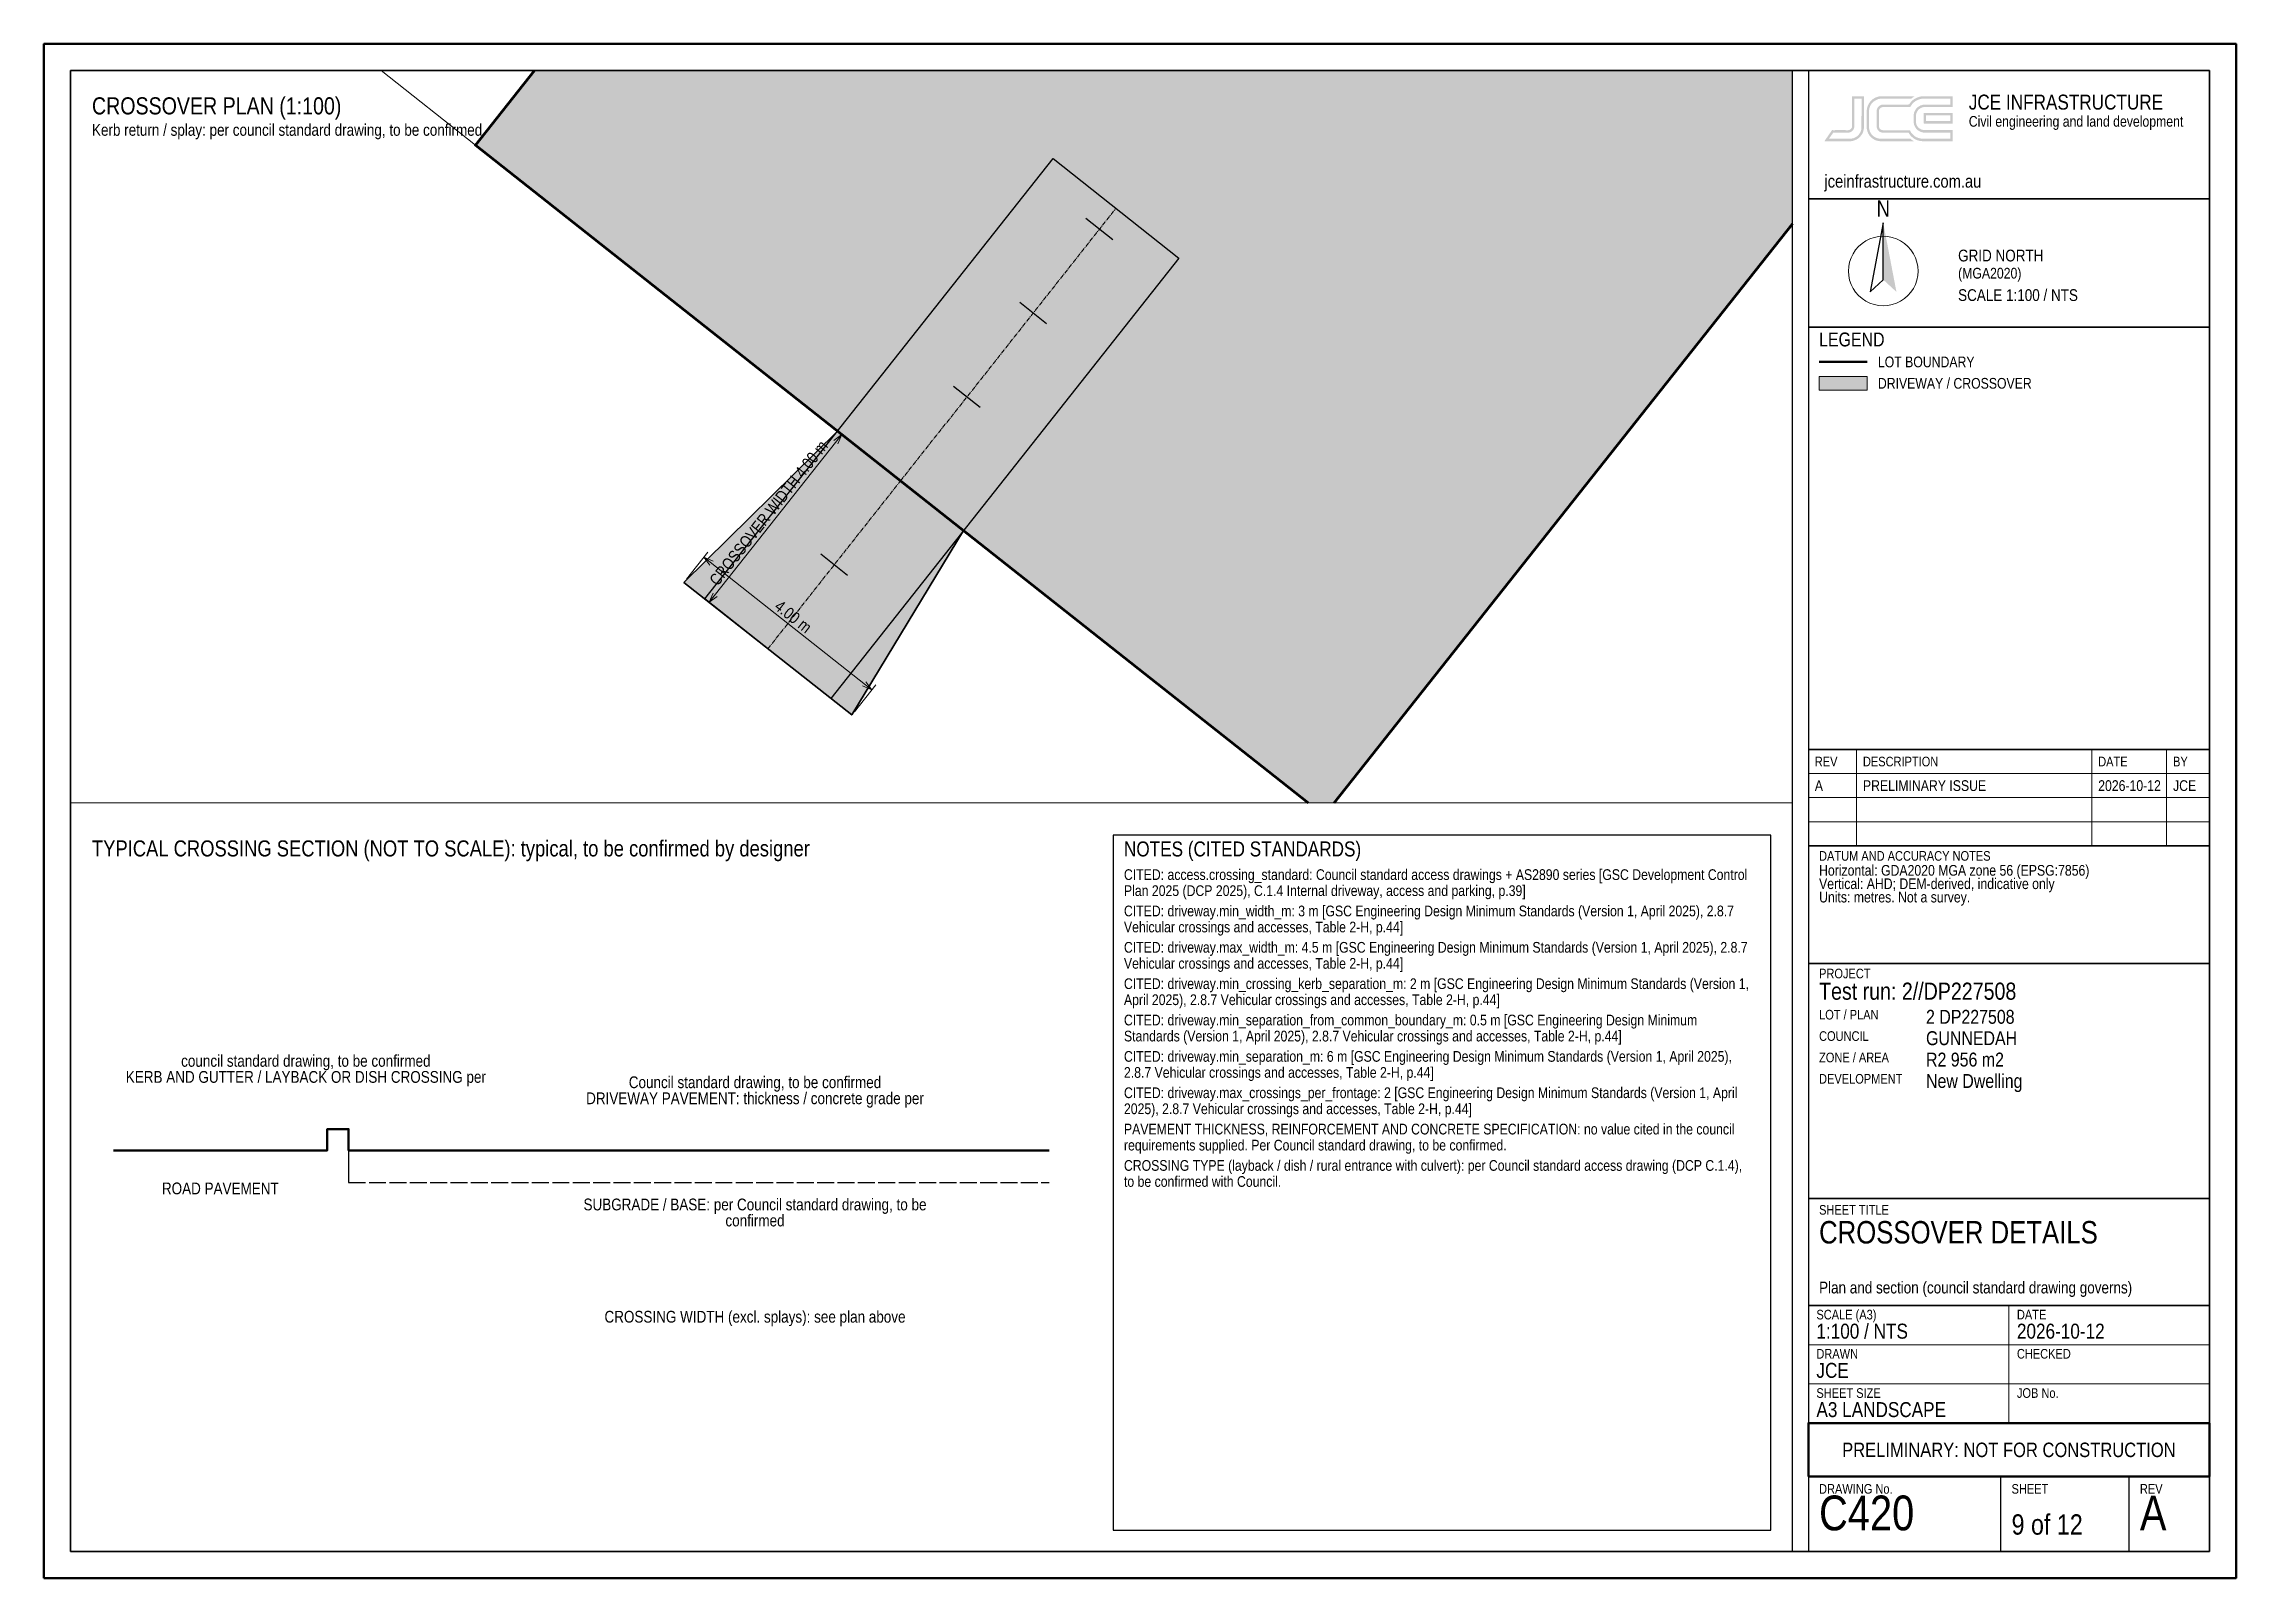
# Paper-space layout 'C420' of a CAD drawing. Header units: metres, sheet in millimetres. Extents: x 5 to 415, y 5 to 292.
# The model-space entities are those that its viewports show. They can reach past a viewport. Long polylines and large blocks are cut down to what shows.
import ezdxf
from ezdxf.enums import TextEntityAlignment as Align

# ---------------------------------------------------------------- set-up
doc = ezdxf.new("R2010")
doc.units = ezdxf.units.M
doc.header["$LTSCALE"] = 2.5
doc.linetypes.add('CENTER', pattern=[5.08, 3.175, -0.635, 0.635, -0.635])
doc.linetypes.add('DASHED', pattern=[1.524, 1.27, -0.254])
for name, color, linetype, lineweight in [('C-ANNO-DIMS', 4, 'CONTINUOUS', 18), ('C-ANNO-LOGO', 2, 'CONTINUOUS', 13), ('C-ANNO-NOTE', 7, 'CONTINUOUS', 18), ('C-ANNO-NRTH', 7, 'CONTINUOUS', 18), ('C-ANNO-STMP', 1, 'CONTINUOUS', 35), ('C-ANNO-TABL', 7, 'CONTINUOUS', 18), ('C-ANNO-TTLB', 7, 'CONTINUOUS', 25), ('C-DETL-LINE', 7, 'CONTINUOUS', 25), ('C-DRIV-CNTR', 6, 'CENTER', 18), ('C-DRIV-XOVR', 7, 'CONTINUOUS', 35), ('C-PROP-ADJN', 9, 'CONTINUOUS', 13), ('C-PROP-BDY', 3, 'CONTINUOUS', 50)]:
    doc.layers.add(name, color=color, linetype=linetype, lineweight=lineweight)
doc.layers.add('C-ANNO-VPRT', color=7, linetype='CONTINUOUS', lineweight=13, plot=False)
doc.styles.add('ARIAL NARROW', font='arialn.ttf')

msp = doc.modelspace()

# ---------------------------------------------------------------- hatches: boundary and pattern name
at = {"layer": 'C-DRIV-XOVR', "true_color": 0xdbdbdb, "transparency": 33554610}
msp.add_hatch(color=7, dxfattribs=at).paths.add_polyline_path([(238456.49, 6569531.791), (238449.979, 6569523.553), (238447.626, 6569525.413), (238454.136, 6569533.651)])
msp.add_hatch(color=7, dxfattribs=at).paths.add_polyline_path([(238456.49, 6569531.791), (238449.979, 6569523.553), (238447.626, 6569525.413), (238454.136, 6569533.651)])
msp.add_hatch(color=7, dxfattribs=at).paths.add_polyline_path([(238456.49, 6569531.791), (238449.979, 6569523.553), (238447.626, 6569525.413), (238454.136, 6569533.651)])
at = {"layer": 'C-DRIV-XOVR', "true_color": 0xbfbfbf, "transparency": 33554572}
msp.add_hatch(color=7, dxfattribs=at).paths.add_polyline_path([(238450.372, 6569523.243), (238447.233, 6569525.723), (238450.106, 6569528.551), (238452.46, 6569526.691)])
msp.add_hatch(color=7, dxfattribs=at).paths.add_polyline_path([(238450.372, 6569523.243), (238447.233, 6569525.723), (238450.106, 6569528.551), (238452.46, 6569526.691)])
msp.add_hatch(color=7, dxfattribs=at).paths.add_polyline_path([(238450.372, 6569523.243), (238447.233, 6569525.723), (238450.106, 6569528.551), (238452.46, 6569526.691)])
at = {"layer": 'C-PROP-BDY', "true_color": 0xffe633, "transparency": 33554521}
msp.add_hatch(color=7, dxfattribs=at).paths.add_polyline_path([(238443.334, 6569533.903), (238472.594, 6569570.9), (238488.561, 6569558.474), (238459.207, 6569521.359)])
at = {"layer": 'C-PROP-BDY', "true_color": 0xe6f5e0}
msp.add_hatch(color=7, dxfattribs=at).paths.add_polyline_path([(238443.334, 6569533.903), (238472.594, 6569570.9), (238488.561, 6569558.474), (238459.207, 6569521.359)])

# ---------------------------------------------------------------- linework, layer by layer
at = {"layer": 'C-DRIV-CNTR', "lineweight": 13}
msp.add_lwpolyline([(238448.803, 6569524.483), (238451.283, 6569527.621), (238455.313, 6569532.721)], dxfattribs=at)
at = {"layer": 'C-DRIV-CNTR', "linetype": 'CONTINUOUS', "lineweight": 25}
for points in [[(238455.254, 6569532.13), (238454.752, 6569532.527)], [(238454.014, 6569530.561), (238453.512, 6569530.958)], [(238452.774, 6569528.992), (238452.272, 6569529.389)], [(238451.534, 6569527.423), (238451.032, 6569527.82)], [(238450.294, 6569525.854), (238449.792, 6569526.251)], [(238449.054, 6569524.285), (238448.552, 6569524.681)]]:
    msp.add_lwpolyline(points, dxfattribs=at)
at = {"layer": 'C-DRIV-XOVR', "lineweight": 30}
msp.add_lwpolyline([(238454.136, 6569533.651), (238456.49, 6569531.791), (238449.979, 6569523.553), (238447.626, 6569525.413)], close=True, dxfattribs=at)
at = {"layer": 'C-DRIV-XOVR', "lineweight": 35}
msp.add_lwpolyline([(238452.46, 6569526.691), (238450.106, 6569528.551), (238447.233, 6569525.723), (238450.372, 6569523.243)], close=True, dxfattribs=at)
at = {"layer": 'C-PROP-ADJN', "lineweight": 9, "true_color": 0x4c4c4c}
for points in [[(238472.594, 6569570.9), (238456.628, 6569583.325), (238446.148, 6569570.074), (238427.461, 6569546.448), (238443.334, 6569533.903)], [(238509.544, 6569552.574), (238493.704, 6569564.975), (238488.561, 6569558.474), (238459.207, 6569521.359), (238474.973, 6569508.864)]]:
    msp.add_lwpolyline(points, close=True, dxfattribs=at)
at = {"layer": 'C-PROP-ADJN', "lineweight": 13, "true_color": 0x595959}
for points in [[(238472.594, 6569570.9), (238456.628, 6569583.325), (238446.148, 6569570.074), (238427.461, 6569546.448), (238443.334, 6569533.903)], [(238509.544, 6569552.574), (238493.704, 6569564.975), (238488.561, 6569558.474), (238459.207, 6569521.359), (238474.973, 6569508.864)]]:
    msp.add_lwpolyline(points, close=True, dxfattribs=at)
for points in [[(238435.607, 6569556.747), (238427.461, 6569546.448), (238443.334, 6569533.903), (238461.401, 6569556.747)], [(238477.662, 6569544.692), (238459.207, 6569521.359), (238474.973, 6569508.864), (238477.662, 6569512.263)], [(238441.191, 6569535.597), (238443.334, 6569533.903), (238444.674, 6569535.597)], [(238468.262, 6569532.807), (238459.207, 6569521.359), (238459.285, 6569521.297)]]:
    msp.add_lwpolyline(points, dxfattribs=at)
at = {"layer": 'C-PROP-BDY', "lineweight": 60}
msp.add_lwpolyline([(238459.207, 6569521.359), (238488.561, 6569558.474), (238472.594, 6569570.9), (238443.334, 6569533.903)], close=True, dxfattribs=at)
at = {"layer": 'C-PROP-BDY', "lineweight": 50}
msp.add_lwpolyline([(238459.207, 6569521.359), (238488.561, 6569558.474), (238472.594, 6569570.9), (238443.334, 6569533.903)], close=True, dxfattribs=at)
at = {"layer": 'C-PROP-BDY', "lineweight": 35}
msp.add_lwpolyline([(238459.207, 6569521.359), (238488.561, 6569558.474), (238472.594, 6569570.9), (238443.334, 6569533.903)], close=True, dxfattribs=at)
at = {"layer": 'C-PROP-BDY', "lineweight": 50}
for points in [[(238461.401, 6569556.747), (238443.334, 6569533.903), (238459.207, 6569521.359)], [(238459.207, 6569521.359), (238477.662, 6569544.692)], [(238444.674, 6569535.597), (238443.334, 6569533.903), (238459.207, 6569521.359)], [(238459.207, 6569521.359), (238468.262, 6569532.807)]]:
    msp.add_lwpolyline(points, dxfattribs=at)

psp = doc.layouts.new('C420')

# ---------------------------------------------------------------- hatches: boundary and pattern name
at = {"layer": 'C-ANNO-LOGO', "true_color": 0xc79929}
h = psp.add_hatch(color=7, dxfattribs=at)
h.paths.add_polyline_path([(345.37, 282.21), (343.18, 282.21), (343.18, 276.57), (343.12, 276.31), (342.96, 276.08), (342.68, 275.9), (342.43, 275.85), (340.09, 275.86), (339.88, 275.84), (339.43, 275.86), (338.08, 273.92), (338.02, 273.79), (342.91, 273.78), (343.14, 273.81), (343.49, 273.89), (344.02, 274.11), (344.42, 274.38), (344.68, 274.64), (344.94, 274.95), (345.18, 275.38), (345.28, 275.7), (345.38, 276.15)])
h.paths.add_polyline_path([(344.92, 281.76), (344.95, 281.7), (344.92, 276.05), (344.76, 275.53), (344.47, 275.07), (344.11, 274.71), (343.76, 274.49), (343.43, 274.35), (343.03, 274.26), (342.68, 274.24), (342.32, 274.26), (342.04, 274.24), (338.88, 274.25), (338.87, 274.28), (339.65, 275.39), (342.56, 275.39), (342.97, 275.53), (343.19, 275.69), (343.36, 275.87), (343.49, 276.09), (343.59, 276.39), (343.6, 281.73), (343.63, 281.76)], flags=16)
psp.add_hatch(color=7, dxfattribs=at).paths.add_polyline_path([(346.68, 281.33), (346.34, 280.89), (346.16, 280.55), (346.02, 280.18), (345.94, 279.82), (345.92, 279.59), (345.92, 276.15), (346.02, 275.66), (346.21, 275.19), (346.49, 274.76), (346.76, 274.48), (347.07, 274.23), (347.45, 274.02), (347.78, 273.89), (348.19, 273.81), (348.48, 273.78), (354.69, 273.79), (354.67, 273.84), (354.4, 273.99), (354.08, 274.25), (348.52, 274.24), (348.15, 274.29), (347.69, 274.42), (347.23, 274.68), (346.87, 275.01), (346.65, 275.3), (346.48, 275.63), (346.36, 276.16), (346.36, 279.65), (346.39, 279.89), (346.53, 280.31), (346.71, 280.65), (346.86, 280.87), (347.18, 281.18), (347.47, 281.39), (347.99, 281.64), (348.48, 281.75), (349.01, 281.76), (354.24, 281.75), (354.67, 282.07), (354.85, 282.16), (354.86, 282.21), (348.44, 282.21), (348.09, 282.14), (347.58, 281.96), (347.07, 281.68)])
h = psp.add_hatch(color=7, dxfattribs=at)
h.paths.add_polyline_path([(361.99, 282.19), (356.38, 282.21), (356.16, 282.18), (355.84, 282.12), (355.35, 281.96), (354.82, 281.68), (354.49, 281.44), (354.19, 281.14), (353.82, 280.66), (353.39, 280.64), (348.98, 280.65), (348.8, 280.64), (348.54, 280.55), (348.23, 280.37), (348.03, 280.17), (347.86, 279.89), (347.79, 279.65), (347.79, 276.36), (347.88, 276.07), (348.01, 275.86), (348.18, 275.67), (348.37, 275.53), (348.75, 275.39), (353.74, 275.37), (354.12, 274.82), (354.53, 274.43), (355.03, 274.11), (355.32, 273.98), (355.79, 273.85), (356.33, 273.78), (361.98, 273.79), (361.99, 275.84), (361.96, 275.86), (356.59, 275.86), (356.17, 275.96), (355.74, 276.19), (355.43, 276.5), (355.24, 276.84), (355.18, 277.02), (355.14, 277.23), (355.14, 278.72), (355.23, 279.11), (355.37, 279.38), (355.53, 279.61), (355.69, 279.77), (355.95, 279.95), (356.23, 280.09), (356.44, 280.15), (356.77, 280.19), (361.99, 280.19)])
h.paths.add_polyline_path([(361.56, 281.73), (361.56, 280.67), (361.54, 280.65), (356.56, 280.64), (355.99, 280.48), (355.52, 280.21), (355.14, 279.84), (354.96, 279.57), (354.8, 279.23), (354.74, 279.02), (354.69, 278.71), (354.69, 277.35), (354.74, 276.98), (354.8, 276.78), (354.96, 276.43), (355.15, 276.15), (355.42, 275.88), (355.73, 275.66), (356.08, 275.5), (356.56, 275.39), (361.49, 275.41), (361.56, 275.36), (361.56, 274.28), (361.53, 274.25), (356.66, 274.26), (356.6, 274.24), (356.13, 274.26), (355.47, 274.42), (355.06, 274.62), (354.75, 274.83), (354.29, 275.3), (354.19, 275.45), (353.99, 275.85), (348.89, 275.85), (348.66, 275.9), (348.49, 275.99), (348.35, 276.13), (348.25, 276.3), (348.22, 276.47), (348.23, 279.61), (348.28, 279.77), (348.41, 279.94), (348.68, 280.13), (348.98, 280.19), (354.05, 280.19), (354.09, 280.22), (354.22, 280.46), (354.41, 280.72), (354.78, 281.09), (354.97, 281.24), (355.29, 281.44), (355.55, 281.55), (355.93, 281.68), (356.34, 281.75), (361.54, 281.76)], flags=16)
h = psp.add_hatch(color=7, dxfattribs=at)
h.paths.add_polyline_path([(356.58, 279.08), (356.57, 277.13), (356.61, 277.09), (361.62, 277.08), (361.99, 277.1), (361.99, 279.09)])
h.paths.add_polyline_path([(357.01, 278.61), (357.08, 278.65), (361.54, 278.64), (361.56, 278.62), (361.56, 277.56), (361.54, 277.54), (357.04, 277.54), (357.01, 277.61)], flags=16)
at = {"layer": 'C-ANNO-NRTH', "true_color": 0x000000}
psp.add_hatch(color=7, dxfattribs=at).paths.add_polyline_path([(349, 258.5), (351.47, 245.6), (349, 247.88)])
at = {"layer": 'C-DRIV-XOVR', "true_color": 0xcccccc, "transparency": 33554585}
psp.add_hatch(color=7, dxfattribs=at).paths.add_polyline_path([(337, 227.2), (346, 227.2), (346, 229.8), (337, 229.8)])

# ---------------------------------------------------------------- linework, layer by layer
at = {"layer": 'C-ANNO-DIMS', "lineweight": 13}
for points in [[(150.15, 222.14), (155.17, 218.17)], [(125.21, 191.89), (129.18, 196.91)], [(125.34, 190.77), (130.36, 186.8)], [(156.6, 167.08), (160.57, 172.1)]]:
    psp.add_lwpolyline(points, dxfattribs=at)
at = {"layer": 'C-ANNO-DIMS', "lineweight": 18}
for points in [[(129.42, 187.54), (154.23, 218.92)], [(154.23, 218.92), (152.72, 217.82)], [(154.23, 218.92), (153.51, 217.2)], [(159.83, 171.16), (128.44, 195.97)], [(128.44, 195.97), (130.16, 195.25)], [(128.44, 195.97), (129.54, 194.46)], [(129.42, 187.54), (130.15, 189.26)], [(129.42, 187.54), (130.93, 188.64)], [(159.83, 171.16), (158.72, 172.67)], [(159.83, 171.16), (158.1, 171.89)]]:
    psp.add_lwpolyline(points, dxfattribs=at)
at = {"layer": 'C-ANNO-NRTH', "lineweight": 25}
psp.add_lwpolyline([(349, 258.5), (346.53, 245.6), (349, 247.88)], close=True, dxfattribs=at)
at = {"layer": 'C-ANNO-NRTH', "lineweight": 18}
for points in [[(345.04, 254.66), (344.4, 254.1)], [(345.75, 255.13), (345.04, 254.66)], [(346.51, 255.51), (345.75, 255.13)], [(347.32, 255.78), (346.51, 255.51)], [(348.15, 255.94), (347.32, 255.78)], [(349, 256), (348.15, 255.94)], [(349.85, 255.94), (349, 256)], [(350.68, 255.78), (349.85, 255.94)], [(351.49, 255.51), (350.68, 255.78)], [(352.25, 255.13), (351.49, 255.51)], [(352.96, 254.66), (352.25, 255.13)], [(353.6, 254.1), (352.96, 254.66)], [(342.56, 250.35), (342.5, 249.5)], [(342.72, 251.18), (342.56, 250.35)], [(342.99, 251.99), (342.72, 251.18)], [(343.37, 252.75), (342.99, 251.99)], [(343.84, 253.46), (343.37, 252.75)], [(344.4, 254.1), (343.84, 253.46)], [(354.16, 253.46), (353.6, 254.1)], [(354.63, 252.75), (354.16, 253.46)], [(355.01, 251.99), (354.63, 252.75)], [(355.28, 251.18), (355.01, 251.99)], [(355.44, 250.35), (355.28, 251.18)], [(355.5, 249.5), (355.44, 250.35)], [(342.5, 249.5), (342.56, 248.65)], [(342.56, 248.65), (342.72, 247.82)], [(342.72, 247.82), (342.99, 247.01)], [(342.99, 247.01), (343.37, 246.25)], [(343.37, 246.25), (343.84, 245.54)], [(354.16, 245.54), (354.63, 246.25)], [(354.63, 246.25), (355.01, 247.01)], [(355.01, 247.01), (355.28, 247.82)], [(355.28, 247.82), (355.44, 248.65)], [(355.44, 248.65), (355.5, 249.5)], [(343.84, 245.54), (344.4, 244.9)], [(344.4, 244.9), (345.04, 244.34)], [(345.04, 244.34), (345.75, 243.87)], [(345.75, 243.87), (346.51, 243.49)], [(346.51, 243.49), (347.32, 243.22)], [(347.32, 243.22), (348.15, 243.06)], [(348.15, 243.06), (349, 243)], [(349, 243), (349.85, 243.06)], [(349.85, 243.06), (350.68, 243.22)], [(350.68, 243.22), (351.49, 243.49)], [(351.49, 243.49), (352.25, 243.87)], [(352.25, 243.87), (352.96, 244.34)], [(352.96, 244.34), (353.6, 244.9)], [(353.6, 244.9), (354.16, 245.54)]]:
    psp.add_lwpolyline(points, dxfattribs=at)
at = {"layer": 'C-ANNO-STMP', "lineweight": 50, "true_color": 0xb81a1a}
psp.add_lwpolyline([(335, 24), (410, 24), (410, 34), (335, 34)], close=True, dxfattribs=at)
at = {"layer": 'C-ANNO-TABL', "lineweight": 13}
for points in [[(344, 142), (344, 160)], [(388, 142), (388, 160)], [(402, 142), (402, 160)], [(335, 155.5), (410, 155.5)], [(335, 151), (410, 151)], [(335, 146.5), (410, 146.5)]]:
    psp.add_lwpolyline(points, dxfattribs=at)
at = {"layer": 'C-ANNO-TABL', "lineweight": 25}
psp.add_lwpolyline([(205, 14), (328, 14), (328, 144), (205, 144)], close=True, dxfattribs=at)
at = {"layer": 'C-ANNO-TTLB', "lineweight": 50}
psp.add_lwpolyline([(5, 5), (415, 5), (415, 292), (5, 292)], close=True, dxfattribs=at)
at = {"layer": 'C-ANNO-TTLB', "lineweight": 35}
psp.add_lwpolyline([(10, 10), (410, 10), (410, 287), (10, 287)], close=True, dxfattribs=at)
at = {"layer": 'C-ANNO-TTLB', "lineweight": 25}
for points in [[(10, 10), (332, 10), (332, 287), (10, 287)], [(335, 263), (410, 263), (410, 287), (335, 287)], [(335, 239), (410, 239), (410, 263), (335, 263)], [(335, 160), (410, 160), (410, 239), (335, 239)], [(335, 142), (410, 142), (410, 160), (335, 160)], [(335, 120), (410, 120), (410, 142), (335, 142)], [(335, 76), (410, 76), (410, 120), (335, 120)], [(335, 56), (410, 56), (410, 76), (335, 76)], [(335, 34), (410, 34), (410, 56), (335, 56)], [(335, 10), (410, 10), (410, 24), (335, 24)]]:
    psp.add_lwpolyline(points, close=True, dxfattribs=at)
at = {"layer": 'C-ANNO-TTLB', "lineweight": 18}
for points in [[(372.5, 34), (372.5, 56)], [(335, 48.67), (410, 48.67)], [(335, 41.33), (410, 41.33)]]:
    psp.add_lwpolyline(points, dxfattribs=at)
at = {"layer": 'C-ANNO-TTLB', "lineweight": 25}
for points in [[(371, 10), (371, 24)], [(395, 10), (395, 24)]]:
    psp.add_lwpolyline(points, dxfattribs=at)
at = {"layer": 'C-DETL-LINE', "lineweight": 50}
psp.add_lwpolyline([(18, 85), (58, 85), (58, 89), (62, 89), (62, 85), (193, 85)], dxfattribs=at)
at = {"layer": 'C-DETL-LINE', "lineweight": 25}
psp.add_lwpolyline([(62, 85), (62, 79)], dxfattribs=at)
at = {"layer": 'C-DETL-LINE', "linetype": 'DASHED', "lineweight": 25}
psp.add_lwpolyline([(62, 79), (193, 79)], dxfattribs=at)
at = {"layer": 'C-DRIV-XOVR', "lineweight": 18, "true_color": 0x000000}
psp.add_lwpolyline([(337, 227.2), (346, 227.2), (346, 229.8), (337, 229.8)], close=True, dxfattribs=at)
at = {"layer": 'C-PROP-BDY', "lineweight": 50, "true_color": 0x00801a}
psp.add_lwpolyline([(337, 232.5), (346, 232.5)], dxfattribs=at)

# ---------------------------------------------------------------- texts
at = {"layer": 'C-ANNO-DIMS', "style": 'ARIAL NARROW'}
for s, rotation, p in [('CROSSOVER WIDTH 4.00 m', 51.6683, (140.53, 204.25)), ('4.00 m', -38.3212, (145.15, 184.86))]:
    psp.add_text(s, height=2.2, rotation=rotation, dxfattribs=at).set_placement(p, align=Align.MIDDLE_CENTER)
at = {"layer": 'C-ANNO-NOTE', "style": 'ARIAL NARROW'}
for s, height, p in [('CROSSOVER PLAN (1:100)', 3.2, (14, 282)), ('Kerb return / splay: per council standard drawing, to be confirmed', 2.2, (14, 277)), ('TYPICAL CROSSING SECTION (NOT TO SCALE): typical, to be confirmed by designer', 3, (14, 143)), ('CITED: access.crossing_standard: Council standard access drawings + AS2890 series [GSC Development Control', 2, (207, 137.6)), ('Plan 2025 (DCP 2025), C.1.4 Internal driveway, access and parking, p.39]', 2, (207, 134.6)), ('Vehicular crossings and accesses, Table 2-H, p.44]', 2, (207, 127.8)), ('CITED: driveway.min_width_m: 3 m [GSC Engineering Design Minimum Standards (Version 1, April 2025), 2.8.7', 2, (207, 130.8)), ('CITED: driveway.max_width_m: 4.5 m [GSC Engineering Design Minimum Standards (Version 1, April 2025), 2.8.7', 2, (207, 124)), ('Vehicular crossings and accesses, Table 2-H, p.44]', 2, (207, 121)), ('CITED: driveway.min_crossing_kerb_separation_m: 2 m [GSC Engineering Design Minimum Standards (Version 1,', 2, (207, 117.2)), ('April 2025), 2.8.7 Vehicular crossings and accesses, Table 2-H, p.44]', 2, (207, 114.2)), ('Standards (Version 1, April 2025), 2.8.7 Vehicular crossings and accesses, Table 2-H, p.44]', 2, (207, 107.4)), ('CITED: driveway.min_separation_from_common_boundary_m: 0.5 m [GSC Engineering Design Minimum', 2, (207, 110.4)), ('CITED: driveway.min_separation_m: 6 m [GSC Engineering Design Minimum Standards (Version 1, April 2025),', 2, (207, 103.6)), ('2.8.7 Vehicular crossings and accesses, Table 2-H, p.44]', 2, (207, 100.6)), ('CITED: driveway.max_crossings_per_frontage: 2 [GSC Engineering Design Minimum Standards (Version 1, April', 2, (207, 96.8)), ('2025), 2.8.7 Vehicular crossings and accesses, Table 2-H, p.44]', 2, (207, 93.8)), ('requirements supplied. Per Council standard drawing, to be confirmed.', 2, (207, 87)), ('PAVEMENT THICKNESS, REINFORCEMENT AND CONCRETE SPECIFICATION: no value cited in the council', 2, (207, 90)), ('CROSSING TYPE (layback / dish / rural entrance with culvert): per Council standard access drawing (DCP C.1.4),', 2, (207, 83.2)), ('to be confirmed with Council.', 2, (207, 80.2))]:
    psp.add_text(s, height=height, dxfattribs=at).set_placement(p, align=Align.TOP_LEFT)
at = {"layer": 'C-ANNO-NOTE', "true_color": 0x000000, "style": 'ARIAL NARROW'}
psp.add_text('NOTES (CITED STANDARDS)', height=2.8, dxfattribs=at).set_placement((207, 142.8), align=Align.TOP_LEFT)
at = {"layer": 'C-ANNO-NOTE', "style": 'ARIAL NARROW'}
psp.add_text('CROSSING WIDTH (excl. splays): see plan above', height=2.2, dxfattribs=at).set_placement((138, 55), align=Align.TOP_CENTER)
at = {"layer": 'C-ANNO-NRTH', "style": 'ARIAL NARROW'}
psp.add_text('N', height=3, dxfattribs=at).set_placement((349, 261.2), align=Align.MIDDLE_CENTER)
for s, height, p in [('GRID NORTH', 2.2, (363, 253.5)), ('(MGA2020)', 2, (363, 250.1)), ('SCALE 1:100 / NTS', 2.2, (363, 246.1))]:
    psp.add_text(s, height=height, dxfattribs=at).set_placement(p, align=Align.TOP_LEFT)
at = {"layer": 'C-ANNO-STMP', "true_color": 0xb81a1a, "style": 'ARIAL NARROW'}
psp.add_text('PRELIMINARY: NOT FOR CONSTRUCTION', height=2.7, dxfattribs=at).set_placement((372.5, 29), align=Align.MIDDLE_CENTER)
at = {"layer": 'C-ANNO-TABL', "style": 'ARIAL NARROW'}
for s, height, p in [('REV', 1.8, (336.2, 157.75)), ('DESCRIPTION', 1.8, (345.2, 157.75)), ('DATE', 1.8, (389.2, 157.75)), ('BY', 1.8, (403.2, 157.75)), ('A', 2, (336.2, 153.25)), ('PRELIMINARY ISSUE', 2, (345.2, 153.25)), ('2026-10-12', 2, (389.2, 153.25)), ('JCE', 2, (403.2, 153.25))]:
    psp.add_text(s, height=height, dxfattribs=at).set_placement(p, align=Align.MIDDLE_LEFT)
at = {"layer": 'C-ANNO-TTLB', "style": 'ARIAL NARROW'}
for s, height, p in [('JCE INFRASTRUCTURE', 2.8, (365, 282.5)), ('LEGEND', 2.6, (337, 238)), ('Vertical: AHD; DEM-derived, indicative only', 2, (337, 135.9)), ('Horizontal: GDA2020 MGA zone 56 (EPSG:7856)', 2, (337, 138.4)), ('Units: metres. Not a survey.', 2, (337, 133.4)), ('Test run: 2//DP227508', 3.2, (337, 116.4)), ('2 DP227508', 2.6, (357, 111.3)), ('GUNNEDAH', 2.6, (357, 107.3)), ('R2 956 m2', 2.6, (357, 103.3)), ('New Dwelling', 2.6, (357, 99.3)), ('CROSSOVER DETAILS', 4.2, (337, 71.8)), ('1:100 / NTS', 2.8, (336.5, 52.6)), ('2026-10-12', 2.8, (374, 52.6)), ('JCE', 2.8, (336.5, 45.27)), ('A3 LANDSCAPE', 2.8, (336.5, 37.93))]:
    psp.add_text(s, height=height, dxfattribs=at).set_placement(p, align=Align.TOP_LEFT)
at = {"layer": 'C-ANNO-TTLB', "true_color": 0x404040, "style": 'ARIAL NARROW'}
psp.add_text('Civil engineering and land development', height=2, dxfattribs=at).set_placement((365, 278.5), align=Align.TOP_LEFT)
at = {"layer": 'C-ANNO-TTLB', "true_color": 0x1a408c, "style": 'ARIAL NARROW'}
psp.add_text('jceinfrastructure.com.au', height=2.4, dxfattribs=at).set_placement((338, 267.5), align=Align.TOP_LEFT)
at = {"layer": 'C-ANNO-TTLB', "style": 'ARIAL NARROW'}
for s, p in [('LOT BOUNDARY', (348, 232.5)), ('DRIVEWAY / CROSSOVER', (348, 228.5))]:
    psp.add_text(s, height=2, dxfattribs=at).set_placement(p, align=Align.MIDDLE_LEFT)
at = {"layer": 'C-ANNO-TTLB', "true_color": 0x595959, "style": 'ARIAL NARROW'}
for s, p in [('DATUM AND ACCURACY NOTES', (337, 141)), ('PROJECT', (337, 119)), ('LOT / PLAN', (337, 111.3)), ('COUNCIL', (337, 107.3)), ('ZONE / AREA', (337, 103.3)), ('DEVELOPMENT', (337, 99.3)), ('SHEET TITLE', (337, 74.8)), ('SCALE (A3)', (336.5, 55.2)), ('DATE', (374, 55.2)), ('DRAWN', (336.5, 47.87)), ('CHECKED', (374, 47.87)), ('SHEET SIZE', (336.5, 40.53)), ('JOB No.', (374, 40.53)), ('DRAWING No.', (337, 22.6)), ('SHEET', (373, 22.6)), ('REV', (397, 22.6))]:
    psp.add_text(s, height=1.8, dxfattribs=at).set_placement(p, align=Align.TOP_LEFT)
at = {"layer": 'C-ANNO-TTLB', "true_color": 0x333333, "style": 'ARIAL NARROW'}
psp.add_text('Plan and section (council standard drawing governs)', height=2.2, dxfattribs=at).set_placement((337, 57.6), align=Align.BOTTOM_LEFT)
at = {"layer": 'C-ANNO-TTLB', "style": 'ARIAL NARROW'}
for s, height, p in [('C420', 6.5, (337, 12)), ('9 of 12', 3.8, (373, 12)), ('A', 6.5, (397, 12))]:
    psp.add_text(s, height=height, dxfattribs=at).set_placement(p, align=Align.BOTTOM_LEFT)
at = {"layer": 'C-DETL-LINE', "style": 'ARIAL NARROW'}
for s, p in [('council standard drawing, to be confirmed', (54, 100)), ('KERB AND GUTTER / LAYBACK OR DISH CROSSING per', (54, 97)), ('Council standard drawing, to be confirmed', (138, 96)), ('DRIVEWAY PAVEMENT: thickness / concrete grade per', (138, 93))]:
    psp.add_text(s, height=2.2, dxfattribs=at).set_placement(p, align=Align.BOTTOM_CENTER)
for s, p in [('ROAD PAVEMENT', (38, 79)), ('SUBGRADE / BASE: per Council standard drawing, to be', (138, 76)), ('confirmed', (138, 73))]:
    psp.add_text(s, height=2.2, dxfattribs=at).set_placement(p, align=Align.TOP_CENTER)

# ---------------------------------------------------------------- viewports
at = {"layer": 'C-ANNO-VPRT'}
vp = psp.add_viewport(center=(171, 218.5), size=(322, 137), view_center_point=(238451.862, 6569528.447), view_height=13.7, dxfattribs=at)
vp.frozen_layers = ['C-ANNO-DIMS', 'C-ANNO-LOGO', 'C-ANNO-NOTE', 'C-ANNO-NRTH', 'C-ANNO-STMP', 'C-ANNO-TABL', 'C-ANNO-TTLB', 'C-ANNO-VPRT', 'C-DETL-LINE']

doc.saveas('drawing.dxf')
